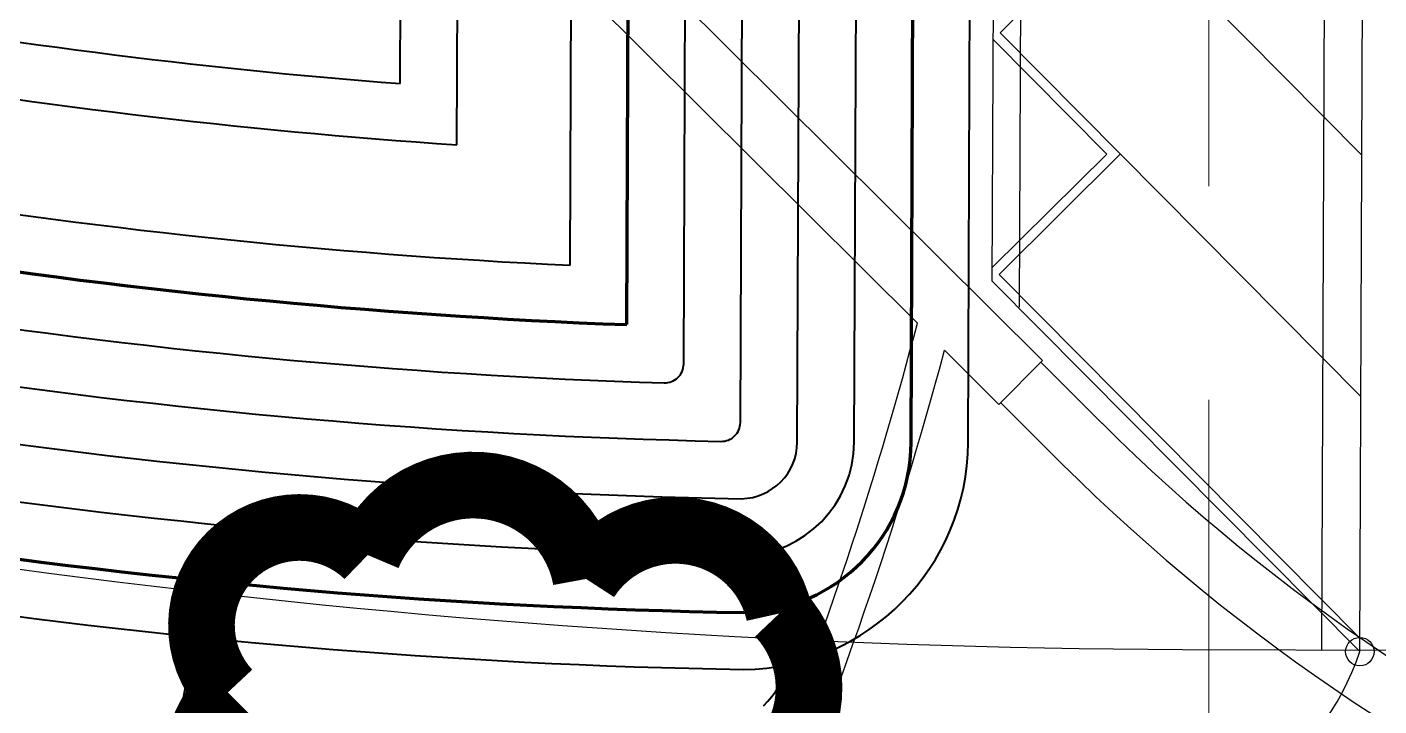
# Model space of a CAD drawing. Header units: inches. Extents: x -5337 to 1057, y 15227 to 19227.
# Drawn here: x -1603.7 to -1532.4, y 18768.3 to 18804.1 of the extents above; entities that cross this region are included whole.
import ezdxf

# ---------------------------------------------------------------- set-up
doc = ezdxf.new("R2010")
doc.units = ezdxf.units.IN
doc.header["$LTSCALE"] = 150
doc.header["$MEASUREMENT"] = 0
doc.linetypes.add('HIDDEN', pattern=[0.375, 0.25, -0.125])
for name, color, linetype in [('BASE', 7, 'Continuous'), ('COMT-MIN', 84, 'Continuous'), ('CONT-MJR', 84, 'Continuous'), ('ECB', 84, 'Continuous'), ('grid', 7, 'HIDDEN'), ('PAVING', 7, 'Continuous'), ('ROW', 7, 'Continuous'), ('STORM', 7, 'Continuous')]:
    doc.layers.add(name, color=color, linetype=linetype)

# ---------------------------------------------------------------- blocks, each defined once
blk = doc.blocks.new('A$C18F678FE')
at = {"layer": 'BASE', "color": 170, "lineweight": 40, "const_width": 3.513}
blk.add_lwpolyline([(24.739, 19.295, 0.520567), (24.739, 19.295, 0.765195), (25.164, 29.303, 0.417879), (18.114, 33.3, 0.6649), (11.769, 25.131, 0.744833), (5.306, 15.532, 0.975642), (8.286, 5.643, 0.520567), (16.965, 2.85, 0.520567), (19.64, 8.868, 0.540264), (24.739, 19.295)], format="xyb", close=True, dxfattribs=at)

msp = doc.modelspace()

# ---------------------------------------------------------------- linework, layer by layer
at = {"layer": 'BASE', "color": 170, "lineweight": 40}
msp.add_line((-1584.625, 18776.505), (-1584.625, 18776.505), dxfattribs=at)
msp.add_line((-1584.625, 18776.505), (-1584.625, 18776.505), dxfattribs=at)
for centre, radius, start, end in [((-1578.704, 18772.889), 6.939, 35.06633, 148.58936), ((-1569.581, 18774.8), 4.02, 38.92097, 148.92097), ((-1588.565, 18773.128), 5.189, 40.60404, 190.29625), ((-1568.802, 18772.28), 5.565, 315.044, 65.044), ((-1589.788, 18768.034), 5.695, 132.97905, 223.69513)]:
    msp.add_arc(centre, radius, start, end, dxfattribs=at)
at = {"layer": 'COMT-MIN', "color": 5, "linetype": 'Continuous', "lineweight": 40}
for p, q in [((-1575.047, 18791.568), (-1574.687, 18878.98)), ((-1554.085, 18782.218), (-1553.783, 18855.602)), ((-1584.008, 18801.139), (-1583.817, 18847.445)), ((-1563.085, 18782.255), (-1562.815, 18847.803)), ((-1566.081, 18783.286), (-1565.902, 18826.791)), ((-1581.021, 18797.917), (-1580.909, 18824.982)), ((-1560.085, 18782.243), (-1559.92, 18822.451)), ((-1569.068, 18786.366), (-1568.972, 18809.77)), ((-1584.008, 18801.139), (-1584.008, 18801.139)), ((-1581.021, 18797.917), (-1581.021, 18797.917)), ((-1575.047, 18791.568), (-1575.047, 18791.568)), ((-1569.068, 18786.366), (-1569.068, 18786.366)), ((-1570.1, 18785.371), (-1570.1, 18785.371)), ((-1566.081, 18783.286), (-1566.081, 18783.286)), ((-1567.103, 18782.29), (-1567.103, 18782.29)), ((-1563.085, 18782.255), (-1563.085, 18782.255)), ((-1560.085, 18782.243), (-1560.085, 18782.243)), ((-1566.025, 18779.268), (-1566.025, 18779.268)), ((-1565.964, 18776.269), (-1565.964, 18776.269))]:
    msp.add_line(p, q, dxfattribs=at)
for centre, radius, start, end in [((-1559.795, 19116.273), 316.062, 253.89071, 265.60647), ((-1559.795, 19116.273), 319.062, 253.8706, 266.18557), ((-1559.795, 19116.273), 325.062, 253.831, 267.31072), ((-1559.795, 19116.273), 331.062, 253.7922, 268.21639), ((-1559.795, 19116.273), 334.062, 253.77309, 268.74654), ((-1559.795, 19116.273), 337.062, 253.75416, 268.94106), ((-1559.823, 19116.148), 339.935, 253.73392, 268.96488), ((-1570.068, 18786.37), 1, 268.21639, 359.76391), ((-1559.85, 19116.026), 345.81, 253.6955, 268.99697), ((-1567.081, 18783.29), 1, 268.74654, 359.76391), ((-1566.085, 18782.267), 3, 271.16089, 359.76391), ((-1566.085, 18782.267), 6, 271.16089, 359.76391), ((-1566.085, 18782.267), 12, 270.87037, 359.76391)]:
    msp.add_arc(centre, radius, start, end, dxfattribs=at)
at = {"layer": 'CONT-MJR', "color": 5, "linetype": 'Continuous', "lineweight": 70}
for p, q in [((-1572.06, 18788.44), (-1571.824, 18845.6)), ((-1557.085, 18782.23), (-1556.854, 18838.273)), ((-1572.06, 18788.44), (-1572.06, 18788.44)), ((-1557.085, 18782.23), (-1557.085, 18782.23)), ((-1565.903, 18773.269), (-1565.903, 18773.269))]:
    msp.add_line(p, q, dxfattribs=at)
for centre, radius, start, end in [((-1559.795, 19116.273), 328.062, 253.8115, 267.85749), ((-1559.85, 19116.026), 342.81, 253.7139, 268.9882), ((-1566.085, 18782.267), 9, 271.16089, 359.76391)]:
    msp.add_arc(centre, radius, start, end, dxfattribs=at)
at = {"layer": 'grid', "color": 252, "linetype": 'HIDDEN', "lineweight": 0, "ltscale": 0.6}
msp.add_line((-1541.394, 19121.984), (-1541.394, 15630.294), dxfattribs=at)
at = {"layer": 'PAVING'}
for p, q in [((-1552.809, 18790.738), (-1552.596, 18842.356)), ((-1551.369, 18789.366), (-1551.154, 18841.365)), ((-1533.443, 18771.213), (-1533.155, 18841.291)), ((-1552.349, 18816.546), (-1533.336, 18797.375)), ((-1546.011, 18810.156), (-1552.401, 18803.818)), ((-1552.401, 18803.818), (-1533.388, 18784.647)), ((-1552.756, 18803.466), (-1546.771, 18797.431)), ((-1546.771, 18797.431), (-1552.806, 18791.445)), ((-1546.064, 18797.428), (-1552.454, 18791.09)), ((-1552.454, 18791.09), (-1533.44, 18771.92)), ((-1552.809, 18790.738), (-1533.443, 18771.213))]:
    msp.add_line(p, q, dxfattribs=at)
msp.add_circle((-1533.443, 18771.212), 0.75, dxfattribs=at)
for centre, radius, start, end in [((-1540.825, 19246.326), 485, 255.74785, 269.22531), ((-1547.175, 18775.869), 14.5, 269.1806, 341.26781)]:
    msp.add_arc(centre, radius, start, end, dxfattribs=at)
at = {"layer": 'ROW'}
for p, q in [((-1535.443, 18771.3), (-1535.155, 18841.246)), ((-1542.783, 18771.33), (-1527.443, 18771.267))]:
    msp.add_line(p, q, dxfattribs=at)
msp.add_arc((-1540.825, 19246.326), 475, 255.74785, 269.76391, dxfattribs=at)
msp.add_arc((-1540.825, 19246.326), 475, 255.74785, 269.76391, dxfattribs=at)
at = {"layer": 'STORM', "color": 5}
for p, q in [((-1584.869, 18821.076), (-1550.167, 18786.545)), ((-1587.101, 18818.712), (-1556.756, 18788.517)), ((-1555.324, 18787.092), (-1552.459, 18784.241)), ((-1552.459, 18784.241), (-1550.167, 18786.545)), ((-1550.255, 18786.456), (-1547.023, 18783.24)), ((-1552.371, 18784.33), (-1549.139, 18781.114))]:
    msp.add_line(p, q, dxfattribs=at)
for centre, radius, start, end in [((-1749.368, 18839.029), 199.125, 338.33064, 345.30536), ((-1749.368, 18839.029), 200.875, 336.78595, 345.01569), ((-1477.545, 18853.062), 98.5, 225.14155, 269.76391), ((-1477.545, 18853.062), 101.5, 225.14155, 269.76391)]:
    msp.add_arc(centre, radius, start, end, dxfattribs=at)

# ---------------------------------------------------------------- block references
at = {"layer": 'ECB', "rotation": 297.7082055097326}
msp.add_blockref('A$C18F678FE', (-1601.932, 18773.774), dxfattribs=at)

doc.saveas('drawing.dxf')
